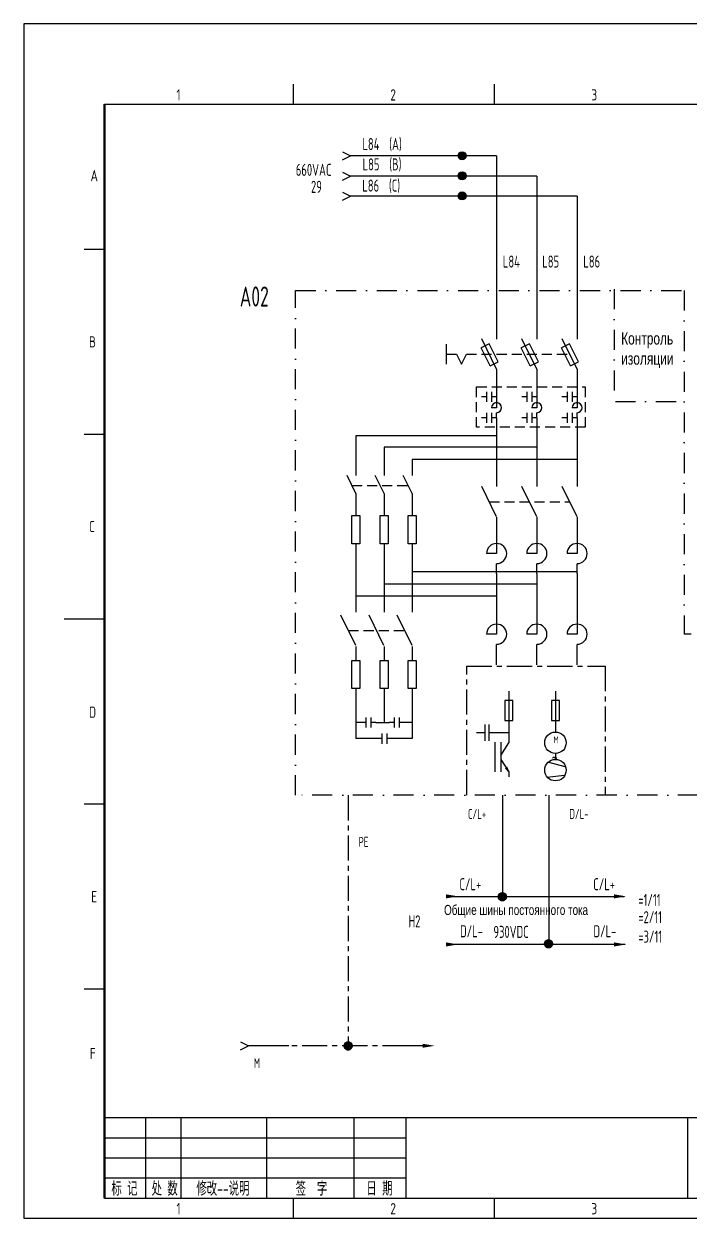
# Model space of a CAD drawing. Header units: millimetres. Extents: x 743 to 25007, y -5378 to 2245.
# Drawn here: x 4284.5 to 4449.9, y -1635.4 to -1338.4 of the extents above; entities that cross this region are included whole.
import ezdxf
from ezdxf.enums import TextEntityAlignment as Align

# ---------------------------------------------------------------- set-up
doc = ezdxf.new("R2010")
doc.units = ezdxf.units.MM
doc.header["$LTSCALE"] = 10
doc.header["$MEASUREMENT"] = 0
for name, pattern in [('CENTER2', [1, 0.625, -0.125, 0.125, -0.125]), ('DASHDOT', [1, 0.5, -0.25, 0, -0.25]), ('DASHED2', [0.375, 0.25, -0.125]), ('HIDDEN', [0.375, 0.25, -0.125])]:
    doc.linetypes.add(name, pattern=pattern)
for name, color, linetype in [('CENTER', 5, 'CENTER2'), ('CONTINUOUS', 7, 'Continuous'), ('DASHED', 7, 'HIDDEN')]:
    doc.layers.add(name, color=color, linetype=linetype)
doc.styles.add('ROMAN', font='ROMANC.shx', dxfattribs={"width": 0.7, "height": 0.7})
doc.styles.get("Standard").update_dxf_attribs({"font": 'isocp', "width": 0.707, "bigfont": 'intecad.shx'})

# ---------------------------------------------------------------- blocks, each defined once
blk = doc.blocks.new('*X46')
at = {"color": 0}
for p, q in [((1100.25, 45.08), (1102.25, 45.08)), ((1100.25, 45.05), (1102.25, 45.05)), ((1100.25, 45.03), (1102.25, 45.03)), ((1100.25, 45), (1102.25, 45)), ((1100.25, 44.98), (1102.25, 44.98)), ((1100.25, 44.95), (1102.25, 44.95)), ((1100.25, 44.92), (1102.25, 44.92)), ((1100.26, 45.15), (1102.24, 45.15)), ((1100.26, 45.12), (1102.24, 45.12)), ((1100.26, 45.1), (1102.24, 45.1)), ((1100.26, 44.9), (1102.24, 44.9)), ((1100.26, 44.88), (1102.24, 44.88)), ((1100.26, 44.85), (1102.24, 44.85)), ((1100.27, 45.2), (1102.23, 45.2)), ((1100.27, 45.17), (1102.23, 45.17)), ((1100.27, 44.83), (1102.23, 44.83)), ((1100.27, 44.8), (1102.23, 44.8)), ((1100.28, 45.25), (1102.22, 45.25)), ((1100.28, 45.23), (1102.22, 45.23)), ((1100.28, 44.78), (1102.22, 44.78)), ((1100.28, 44.75), (1102.22, 44.75)), ((1100.29, 45.28), (1102.21, 45.28)), ((1100.29, 44.73), (1102.21, 44.73)), ((1100.3, 45.33), (1102.2, 45.33)), ((1100.3, 45.3), (1102.2, 45.3)), ((1100.3, 44.7), (1102.2, 44.7)), ((1100.3, 44.67), (1102.2, 44.67)), ((1100.31, 45.35), (1102.19, 45.35)), ((1100.31, 44.65), (1102.19, 44.65)), ((1100.32, 45.38), (1102.18, 45.38)), ((1100.32, 44.62), (1102.18, 44.62)), ((1100.33, 45.4), (1102.17, 45.4)), ((1100.33, 44.6), (1102.17, 44.6)), ((1100.34, 45.42), (1102.16, 45.42)), ((1100.34, 44.58), (1102.16, 44.58)), ((1100.36, 45.45), (1102.14, 45.45)), ((1100.37, 45.48), (1102.13, 45.48)), ((1100.38, 45.5), (1102.12, 45.5)), ((1100.4, 45.53), (1102.1, 45.53)), ((1100.41, 45.55), (1102.09, 45.55)), ((1100.43, 45.58), (1102.07, 45.58)), ((1100.45, 45.6), (1102.05, 45.6)), ((1100.47, 45.62), (1102.03, 45.62)), ((1100.49, 45.65), (1102.01, 45.65)), ((1100.51, 45.67), (1101.99, 45.67)), ((1100.54, 45.7), (1101.96, 45.7)), ((1100.56, 45.73), (1101.94, 45.73)), ((1100.59, 45.75), (1101.91, 45.75)), ((1100.62, 45.78), (1101.88, 45.78)), ((1100.65, 45.8), (1101.85, 45.8)), ((1100.68, 45.83), (1101.82, 45.83)), ((1100.72, 45.85), (1101.78, 45.85)), ((1100.77, 45.88), (1101.73, 45.88)), ((1100.81, 45.9), (1101.69, 45.9)), ((1100.87, 45.92), (1101.63, 45.92)), ((1100.94, 45.95), (1101.56, 45.95)), ((1101.03, 45.98), (1101.47, 45.98)), ((1100.36, 44.55), (1102.14, 44.55)), ((1100.37, 44.53), (1102.13, 44.53)), ((1100.38, 44.5), (1102.12, 44.5)), ((1100.4, 44.48), (1102.1, 44.48)), ((1100.41, 44.45), (1102.09, 44.45)), ((1100.43, 44.42), (1102.07, 44.42)), ((1100.45, 44.4), (1102.05, 44.4)), ((1100.47, 44.38), (1102.03, 44.38)), ((1100.49, 44.35), (1102.01, 44.35)), ((1100.51, 44.33), (1101.99, 44.33)), ((1100.54, 44.3), (1101.96, 44.3)), ((1100.56, 44.28), (1101.94, 44.28)), ((1100.59, 44.25), (1101.91, 44.25)), ((1100.62, 44.23), (1101.88, 44.23)), ((1100.65, 44.2), (1101.85, 44.2)), ((1100.68, 44.17), (1101.82, 44.17)), ((1100.72, 44.15), (1101.78, 44.15)), ((1100.77, 44.12), (1101.73, 44.12)), ((1100.81, 44.1), (1101.69, 44.1)), ((1100.87, 44.08), (1101.63, 44.08)), ((1100.94, 44.05), (1101.56, 44.05)), ((1101.03, 44.03), (1101.47, 44.03))]:
    blk.add_line(p, q, dxfattribs=at)
blk = doc.blocks.new('ARROW2')
blk.add_line((5, 0), (0, 0))
at = {"color": 3}
blk.add_solid([(4.99, 0.51), (4.99, -0.49), (7.99, 0.01)], dxfattribs=at)
blk = doc.blocks.new('ARROW1')
at = {"layer": 'CONTINUOUS'}
for p in [(0, 0), (12, 1), (12, -1)]:
    blk.add_line(p, (10, 0), dxfattribs=at)
blk = doc.blocks.new('*X49')
at = {"color": 0}
for p, q in [((276.5, 230.07), (278.5, 230.07)), ((276.5, 230.05), (278.5, 230.05)), ((276.5, 230.03), (278.5, 230.03)), ((276.5, 230), (278.5, 230)), ((276.5, 229.97), (278.5, 229.97)), ((276.5, 229.95), (278.5, 229.95)), ((276.5, 229.93), (278.5, 229.93)), ((276.51, 230.15), (278.49, 230.15)), ((276.51, 230.12), (278.49, 230.12)), ((276.51, 230.1), (278.49, 230.1)), ((276.51, 229.9), (278.49, 229.9)), ((276.51, 229.88), (278.49, 229.88)), ((276.51, 229.85), (278.49, 229.85)), ((276.52, 230.2), (278.48, 230.2)), ((276.52, 230.18), (278.48, 230.18)), ((276.52, 229.82), (278.48, 229.82)), ((276.52, 229.8), (278.48, 229.8)), ((276.53, 230.25), (278.47, 230.25)), ((276.53, 230.22), (278.47, 230.22)), ((276.53, 229.78), (278.47, 229.78)), ((276.53, 229.75), (278.47, 229.75)), ((276.54, 230.28), (278.46, 230.28)), ((276.54, 229.72), (278.46, 229.72)), ((276.55, 230.32), (278.45, 230.32)), ((276.55, 230.3), (278.45, 230.3)), ((276.55, 229.7), (278.45, 229.7)), ((276.55, 229.68), (278.45, 229.68)), ((276.56, 230.35), (278.44, 230.35)), ((276.56, 229.65), (278.44, 229.65)), ((276.57, 230.38), (278.43, 230.38)), ((276.57, 229.62), (278.43, 229.62)), ((276.58, 230.4), (278.42, 230.4)), ((276.58, 229.6), (278.42, 229.6)), ((276.59, 230.43), (278.41, 230.43)), ((276.59, 229.57), (278.41, 229.57)), ((276.61, 230.45), (278.39, 230.45)), ((276.61, 229.55), (278.39, 229.55)), ((276.62, 230.47), (278.38, 230.47)), ((276.62, 229.53), (278.38, 229.53)), ((276.63, 230.5), (278.37, 230.5)), ((276.63, 229.5), (278.37, 229.5)), ((276.65, 230.53), (278.35, 230.53)), ((276.65, 229.47), (278.35, 229.47)), ((276.66, 230.55), (278.34, 230.55)), ((276.66, 229.45), (278.34, 229.45)), ((276.68, 230.57), (278.32, 230.57)), ((276.68, 229.43), (278.32, 229.43)), ((276.7, 230.6), (278.3, 230.6)), ((276.7, 229.4), (278.3, 229.4)), ((276.72, 230.62), (278.28, 230.62)), ((276.72, 229.38), (278.28, 229.38)), ((276.74, 230.65), (278.26, 230.65)), ((276.74, 229.35), (278.26, 229.35)), ((276.76, 230.68), (278.24, 230.68)), ((276.76, 229.32), (278.24, 229.32)), ((276.79, 230.7), (278.21, 230.7)), ((276.79, 229.3), (278.21, 229.3)), ((276.81, 230.72), (278.19, 230.72)), ((276.81, 229.28), (278.19, 229.28)), ((276.84, 230.75), (278.16, 230.75)), ((276.84, 229.25), (278.16, 229.25)), ((276.87, 230.78), (278.13, 230.78)), ((276.87, 229.22), (278.13, 229.22)), ((276.9, 230.8), (278.1, 230.8)), ((276.9, 229.2), (278.1, 229.2)), ((276.93, 230.82), (278.07, 230.82)), ((276.93, 229.18), (278.07, 229.18)), ((276.97, 230.85), (278.03, 230.85)), ((276.97, 229.15), (278.03, 229.15)), ((277.02, 230.88), (277.98, 230.88)), ((277.02, 229.12), (277.98, 229.12)), ((277.06, 230.9), (277.94, 230.9)), ((277.06, 229.1), (277.94, 229.1)), ((277.12, 230.93), (277.88, 230.93)), ((277.12, 229.07), (277.88, 229.07)), ((277.19, 230.95), (277.81, 230.95)), ((277.19, 229.05), (277.81, 229.05)), ((277.28, 230.97), (277.72, 230.97)), ((277.28, 229.03), (277.72, 229.03))]:
    blk.add_line(p, q, dxfattribs=at)
blk = doc.blocks.new('*X50')
at = {"color": 0}
for p, q in [((276.5, 230.07), (278.5, 230.07)), ((276.5, 230.05), (278.5, 230.05)), ((276.5, 230.03), (278.5, 230.03)), ((276.5, 230), (278.5, 230)), ((276.5, 229.97), (278.5, 229.97)), ((276.5, 229.95), (278.5, 229.95)), ((276.5, 229.93), (278.5, 229.93)), ((276.51, 230.15), (278.49, 230.15)), ((276.51, 230.12), (278.49, 230.12)), ((276.51, 230.1), (278.49, 230.1)), ((276.51, 229.9), (278.49, 229.9)), ((276.51, 229.88), (278.49, 229.88)), ((276.51, 229.85), (278.49, 229.85)), ((276.52, 230.2), (278.48, 230.2)), ((276.52, 230.18), (278.48, 230.18)), ((276.52, 229.82), (278.48, 229.82)), ((276.52, 229.8), (278.48, 229.8)), ((276.53, 230.25), (278.47, 230.25)), ((276.53, 230.22), (278.47, 230.22)), ((276.53, 229.78), (278.47, 229.78)), ((276.53, 229.75), (278.47, 229.75)), ((276.54, 230.28), (278.46, 230.28)), ((276.54, 229.72), (278.46, 229.72)), ((276.55, 230.32), (278.45, 230.32)), ((276.55, 230.3), (278.45, 230.3)), ((276.55, 229.7), (278.45, 229.7)), ((276.55, 229.68), (278.45, 229.68)), ((276.56, 230.35), (278.44, 230.35)), ((276.56, 229.65), (278.44, 229.65)), ((276.57, 230.38), (278.43, 230.38)), ((276.57, 229.62), (278.43, 229.62)), ((276.58, 230.4), (278.42, 230.4)), ((276.58, 229.6), (278.42, 229.6)), ((276.59, 230.43), (278.41, 230.43)), ((276.59, 229.57), (278.41, 229.57)), ((276.61, 230.45), (278.39, 230.45)), ((276.61, 229.55), (278.39, 229.55)), ((276.62, 230.47), (278.38, 230.47)), ((276.62, 229.53), (278.38, 229.53)), ((276.63, 230.5), (278.37, 230.5)), ((276.63, 229.5), (278.37, 229.5)), ((276.65, 230.53), (278.35, 230.53)), ((276.65, 229.47), (278.35, 229.47)), ((276.66, 230.55), (278.34, 230.55)), ((276.66, 229.45), (278.34, 229.45)), ((276.68, 230.57), (278.32, 230.57)), ((276.68, 229.43), (278.32, 229.43)), ((276.7, 230.6), (278.3, 230.6)), ((276.7, 229.4), (278.3, 229.4)), ((276.72, 230.62), (278.28, 230.62)), ((276.72, 229.38), (278.28, 229.38)), ((276.74, 230.65), (278.26, 230.65)), ((276.74, 229.35), (278.26, 229.35)), ((276.76, 230.68), (278.24, 230.68)), ((276.76, 229.32), (278.24, 229.32)), ((276.79, 230.7), (278.21, 230.7)), ((276.79, 229.3), (278.21, 229.3)), ((276.81, 230.72), (278.19, 230.72)), ((276.81, 229.28), (278.19, 229.28)), ((276.84, 230.75), (278.16, 230.75)), ((276.84, 229.25), (278.16, 229.25)), ((276.87, 230.78), (278.13, 230.78)), ((276.87, 229.22), (278.13, 229.22)), ((276.9, 230.8), (278.1, 230.8)), ((276.9, 229.2), (278.1, 229.2)), ((276.93, 230.82), (278.07, 230.82)), ((276.93, 229.18), (278.07, 229.18)), ((276.97, 230.85), (278.03, 230.85)), ((276.97, 229.15), (278.03, 229.15)), ((277.02, 230.88), (277.98, 230.88)), ((277.02, 229.12), (277.98, 229.12)), ((277.06, 230.9), (277.94, 230.9)), ((277.06, 229.1), (277.94, 229.1)), ((277.12, 230.93), (277.88, 230.93)), ((277.12, 229.07), (277.88, 229.07)), ((277.19, 230.95), (277.81, 230.95)), ((277.19, 229.05), (277.81, 229.05)), ((277.28, 230.97), (277.72, 230.97)), ((277.28, 229.03), (277.72, 229.03))]:
    blk.add_line(p, q, dxfattribs=at)

msp = doc.modelspace()

# ---------------------------------------------------------------- hatches: boundary and pattern name
at = {"linetype": 'HIDDEN'}
h = msp.add_hatch(color=0, dxfattribs=at)
edge = h.paths.add_edge_path()
edge.add_arc((4393.45, -1371.21), 1, 0, 360)
h = msp.add_hatch(color=0, dxfattribs=at)
edge = h.paths.add_edge_path()
edge.add_arc((4393.45, -1376.21), 1, 0, 360)
h = msp.add_hatch(color=0, dxfattribs=at)
edge = h.paths.add_edge_path()
edge.add_arc((4393.45, -1381.21), 1, 0, 360)

# ---------------------------------------------------------------- linework, layer by layer
for p, q in [((4402.03, -1371.26), (4375.71, -1371.26)), ((4412.03, -1376.26), (4375.71, -1376.26)), ((4422.03, -1381.26), (4375.71, -1381.26)), ((4367.06, -1440.87), (4367.06, -1447.72)), ((4402.03, -1440.87), (4367.06, -1440.87)), ((4374.06, -1443.72), (4374.06, -1447.72)), ((4412.03, -1443.72), (4374.06, -1443.72)), ((4381.06, -1446.72), (4381.06, -1447.72)), ((4422.03, -1446.72), (4381.06, -1446.72)), ((4367.06, -1467.72), (4367.06, -1484.72)), ((4374.06, -1467.72), (4374.06, -1484.72)), ((4381.06, -1467.72), (4381.06, -1484.72)), ((4422.06, -1474.72), (4381.06, -1474.72)), ((4412.06, -1477.72), (4374.06, -1477.72)), ((4402.06, -1480.72), (4367.06, -1480.72)), ((4367.06, -1503.72), (4367.06, -1510.72)), ((4374.06, -1503.72), (4374.06, -1512.18)), ((4381.06, -1503.72), (4381.06, -1510.72)), ((4405.06, -1504.4), (4405.06, -1517.2)), ((4416.65, -1504.4), (4416.65, -1514.54)), ((4367.06, -1510.72), (4367.06, -1516.18)), ((4381.06, -1510.72), (4381.06, -1516.18)), ((4372.03, -1512.18), (4375.28, -1512.18)), ((4399.06, -1514.7), (4397.06, -1514.7)), ((4399.06, -1512.7), (4399.06, -1516.7)), ((4400.06, -1512.7), (4400.06, -1516.7)), ((4405.06, -1514.7), (4400.06, -1514.7)), ((4401.57, -1517.04), (4401.57, -1524.46)), ((4403.06, -1517.04), (4403.06, -1524.46)), ((4403.06, -1520.38), (4405.06, -1517.2)), ((4416.65, -1519.87), (4416.65, -1521.34)), ((4403.06, -1521.39), (4405.06, -1524.4)), ((4405.06, -1524.4), (4404.26, -1523.54)), ((4405.06, -1524.4), (4404.53, -1523.27)), ((4405.06, -1524.4), (4405.06, -1525.67)), ((4403.5, -1530.27), (4403.5, -1555.43)), ((4414.98, -1530.27), (4414.98, -1567.32)), ((4389.9, -1555.43), (4433.77, -1555.43)), ((4389.48, -1567.32), (4433.98, -1567.32))]:
    msp.add_line(p, q)
at = {"linetype": 'DASHDOT'}
for p, q in [((4352.05, -1530.27), (4352.05, -1404.74)), ((4352.05, -1404.74), (4448.62, -1404.74)), ((4431.29, -1404.41), (4431.29, -1432.04)), ((4448.62, -1404.74), (4448.62, -1490.2)), ((4431.54, -1432.35), (4448.62, -1432.37)), ((4672.59, -1490.2), (4448.62, -1490.2)), ((4472.29, -1530.27), (4352.05, -1530.27))]:
    msp.add_line(p, q, dxfattribs=at)
at = {"linetype": 'DASHED2'}
for p, q in [((4366.09, -1453.24), (4380.09, -1453.24)), ((4400.22, -1457.32), (4420.22, -1457.32)), ((4365.22, -1489.32), (4379.22, -1489.32))]:
    msp.add_line(p, q, dxfattribs=at)
at = {"linetype": 'CENTER2'}
for p, q in [((4394.61, -1530.21), (4394.61, -1498.16)), ((4394.61, -1498.16), (4429.05, -1498.16)), ((4429.05, -1498.16), (4429.05, -1530.21)), ((4419.1, -1523.21), (4414.73, -1522.02)), ((4418.92, -1525.33), (4414.48, -1525.83))]:
    msp.add_line(p, q, dxfattribs=at)
at = {"linetype": 'DASHED2'}
msp.add_lwpolyline([(4397.06, -1428.72), (4424.06, -1428.72), (4424.06, -1438.72), (4397.06, -1438.72)], close=True, dxfattribs=at)
for points in [[(4366.06, -1460.72), (4368.06, -1460.72), (4368.06, -1467.72), (4366.06, -1467.72)], [(4373.06, -1460.72), (4375.06, -1460.72), (4375.06, -1467.72), (4373.06, -1467.72)], [(4380.06, -1460.72), (4382.06, -1460.72), (4382.06, -1467.72), (4380.06, -1467.72)], [(4366.06, -1496.72), (4368.06, -1496.72), (4368.06, -1503.72), (4366.06, -1503.72)], [(4373.06, -1496.72), (4375.06, -1496.72), (4375.06, -1503.72), (4373.06, -1503.72)], [(4380.06, -1496.72), (4382.06, -1496.72), (4382.06, -1503.72), (4380.06, -1503.72)], [(4404.06, -1511.67), (4406.06, -1511.67), (4406.06, -1506.67), (4404.06, -1506.67)], [(4415.64, -1511.67), (4417.64, -1511.67), (4417.64, -1506.67), (4415.64, -1506.67)]]:
    msp.add_lwpolyline(points, close=True)
for centre, radius in [((4416.65, -1517.2), 2.67), ((4416.65, -1524.01), 2.67), ((4365.12, -1592.57), 1)]:
    msp.add_circle(centre, radius)
at = {"color": 3}
for points in [[(4389.48, -1554.9), (4389.48, -1555.9), (4392.48, -1555.4)], [(4431.22, -1554.9), (4431.22, -1555.9), (4434.22, -1555.4)], [(4389.48, -1566.85), (4389.48, -1567.85), (4392.48, -1567.35)], [(4431.22, -1566.85), (4431.22, -1567.85), (4434.22, -1567.35)]]:
    msp.add_solid(points, dxfattribs=at)
at = {"layer": 'CENTER'}
for p, q in [((4365.12, -1530.27), (4365.12, -1592.57)), ((4379.91, -1592.57), (4350.37, -1592.57))]:
    msp.add_line(p, q, dxfattribs=at)
at = {"layer": 'CONTINUOUS', "color": 3}
for p, q in [((4704.52, -1338.42), (4284.52, -1338.42)), ((4284.52, -1338.42), (4284.52, -1635.42)), ((4284.52, -1635.42), (4704.52, -1635.42))]:
    msp.add_line(p, q, dxfattribs=at)
at = {"layer": 'CONTINUOUS', "linetype": 'Continuous'}
for p, q in [((4351.52, -1358.42), (4351.52, -1353.42)), ((4401.52, -1358.42), (4401.52, -1353.42)), ((4299.52, -1394.42), (4304.52, -1394.42)), ((4299.52, -1440.42), (4304.52, -1440.42)), ((4294.52, -1486.42), (4304.52, -1486.42)), ((4299.52, -1532.42), (4304.52, -1532.42)), ((4299.52, -1578.42), (4304.52, -1578.42)), ((4304.52, -1610.42), (4699.52, -1610.42)), ((4314.8, -1630.42), (4314.8, -1610.42)), ((4323.63, -1630.42), (4323.63, -1610.42)), ((4344.86, -1610.42), (4344.86, -1630.42)), ((4366.52, -1610.42), (4366.52, -1630.42)), ((4379.52, -1630.42), (4379.52, -1610.42)), ((4449.52, -1630.42), (4449.52, -1610.42)), ((4304.52, -1615.42), (4379.52, -1615.42)), ((4304.52, -1620.42), (4379.52, -1620.42)), ((4304.52, -1625.42), (4379.52, -1625.42)), ((4351.52, -1635.42), (4351.52, -1630.42)), ((4401.52, -1635.42), (4401.52, -1630.42))]:
    msp.add_line(p, q, dxfattribs=at)
at = {"layer": 'CONTINUOUS'}
for p, q in [((4304.52, -1358.42), (4699.52, -1358.42)), ((4363.71, -1370.26), (4365.71, -1371.26)), ((4363.71, -1372.26), (4365.71, -1371.26)), ((4375.71, -1371.26), (4365.71, -1371.26)), ((4393.45, -1371.26), (4393.45, -1371.26)), ((4402.03, -1371.26), (4402.03, -1416.79)), ((4363.71, -1375.26), (4365.71, -1376.26)), ((4363.71, -1377.26), (4365.71, -1376.26)), ((4375.71, -1376.26), (4365.71, -1376.26)), ((4393.45, -1376.26), (4393.45, -1376.26)), ((4412.03, -1376.26), (4412.03, -1416.79)), ((4363.71, -1380.26), (4365.71, -1381.26)), ((4363.71, -1382.26), (4365.71, -1381.26)), ((4375.71, -1381.26), (4365.71, -1381.26)), ((4393.45, -1381.26), (4393.45, -1381.26)), ((4422.03, -1381.26), (4422.03, -1416.79)), ((4389.53, -1418.04), (4389.53, -1423.04)), ((4400.18, -1417.96), (4398.16, -1418.95)), ((4400.39, -1423.47), (4398.16, -1418.95)), ((4402.03, -1424.29), (4398.33, -1416.77)), ((4402.4, -1422.48), (4400.18, -1417.96)), ((4410.18, -1417.96), (4408.16, -1418.95)), ((4410.39, -1423.47), (4408.16, -1418.95)), ((4412.03, -1424.29), (4408.33, -1416.77)), ((4412.4, -1422.48), (4410.18, -1417.96)), ((4420.18, -1417.96), (4418.16, -1418.95)), ((4420.39, -1423.47), (4418.16, -1418.95)), ((4422.03, -1424.29), (4418.33, -1416.77)), ((4422.4, -1422.48), (4420.18, -1417.96)), ((4392.03, -1420.54), (4393.28, -1423.04)), ((4393.28, -1423.04), (4394.53, -1420.54)), ((4400.39, -1423.47), (4402.4, -1422.48)), ((4410.39, -1423.47), (4412.4, -1422.48)), ((4420.39, -1423.47), (4422.4, -1422.48)), ((4402.03, -1424.29), (4402.03, -1431.37)), ((4412.03, -1424.29), (4412.03, -1431.37)), ((4422.03, -1424.29), (4422.03, -1431.37)), ((4399.53, -1431.18), (4398.28, -1431.18)), ((4399.53, -1429.93), (4399.53, -1432.43)), ((4400.78, -1429.93), (4400.78, -1432.43)), ((4402.03, -1431.18), (4400.78, -1431.18)), ((4402.03, -1431.37), (4402.03, -1433.87)), ((4409.53, -1431.18), (4408.28, -1431.18)), ((4409.53, -1429.93), (4409.53, -1432.43)), ((4410.78, -1429.93), (4410.78, -1432.43)), ((4412.03, -1431.18), (4410.78, -1431.18)), ((4412.03, -1431.37), (4412.03, -1433.87)), ((4419.53, -1431.18), (4418.28, -1431.18)), ((4419.53, -1429.93), (4419.53, -1432.43)), ((4420.78, -1429.93), (4420.78, -1432.43)), ((4422.03, -1431.18), (4420.78, -1431.18)), ((4422.03, -1431.37), (4422.03, -1433.87)), ((4402.03, -1433.87), (4400.78, -1433.87)), ((4412.03, -1433.87), (4410.78, -1433.87)), ((4422.03, -1433.87), (4420.78, -1433.87)), ((4399.53, -1436.37), (4398.28, -1436.37)), ((4399.53, -1435.12), (4399.53, -1437.62)), ((4400.78, -1435.12), (4400.78, -1437.62)), ((4402.03, -1436.37), (4400.78, -1436.37)), ((4402.03, -1436.37), (4402.03, -1435.13)), ((4402.03, -1436.37), (4402.03, -1440.87)), ((4409.53, -1436.37), (4408.28, -1436.37)), ((4409.53, -1435.12), (4409.53, -1437.62)), ((4410.78, -1435.12), (4410.78, -1437.62)), ((4412.03, -1436.37), (4410.78, -1436.37)), ((4412.03, -1436.37), (4412.03, -1435.13)), ((4412.03, -1436.37), (4412.03, -1440.87)), ((4419.53, -1436.37), (4418.28, -1436.37)), ((4419.53, -1435.12), (4419.53, -1437.62)), ((4420.78, -1435.12), (4420.78, -1437.62)), ((4422.03, -1436.37), (4420.78, -1436.37)), ((4422.03, -1436.37), (4422.03, -1435.13)), ((4422.03, -1436.37), (4422.03, -1440.87)), ((4402.03, -1440.87), (4402.03, -1453.51)), ((4412.03, -1440.87), (4412.03, -1453.51)), ((4422.03, -1440.87), (4422.03, -1453.51)), ((4367.06, -1447.72), (4367.06, -1450.72)), ((4374.06, -1447.72), (4374.06, -1450.72)), ((4381.06, -1447.72), (4381.06, -1450.72)), ((4367.06, -1455.22), (4364.84, -1450.7)), ((4374.06, -1455.22), (4371.84, -1450.7)), ((4381.06, -1455.22), (4378.84, -1450.7)), ((4367.06, -1455.25), (4367.06, -1460.7)), ((4374.06, -1455.25), (4374.06, -1460.7)), ((4381.06, -1455.25), (4381.06, -1460.7)), ((4402.03, -1461.01), (4398.33, -1453.48)), ((4412.03, -1461.01), (4408.33, -1453.48)), ((4422.03, -1461.01), (4418.33, -1453.48)), ((4402.03, -1461.07), (4402.03, -1470.14)), ((4412.03, -1461.07), (4412.03, -1470.14)), ((4422.03, -1461.07), (4422.03, -1470.14)), ((4402.03, -1470.14), (4399.53, -1470.14)), ((4412.03, -1470.14), (4409.53, -1470.14)), ((4422.03, -1470.14), (4419.53, -1470.14)), ((4402.03, -1475.14), (4402.03, -1472.67)), ((4412.03, -1475.14), (4412.03, -1472.67)), ((4422.03, -1475.14), (4422.03, -1472.67)), ((4402.03, -1475.14), (4402.03, -1490.21)), ((4412.03, -1475.14), (4412.03, -1490.21)), ((4422.03, -1475.14), (4422.03, -1490.21)), ((4367.03, -1493.01), (4363.33, -1485.48)), ((4374.03, -1493.01), (4370.33, -1485.48)), ((4381.03, -1493.01), (4377.33, -1485.48)), ((4402.03, -1490.21), (4399.53, -1490.21)), ((4412.03, -1490.21), (4409.53, -1490.21)), ((4422.03, -1490.21), (4419.53, -1490.21)), ((4367.06, -1493.25), (4367.06, -1496.7)), ((4374.06, -1493.25), (4374.06, -1496.7)), ((4381.06, -1493.25), (4381.06, -1496.7)), ((4402.03, -1497.86), (4402.03, -1492.74)), ((4412.03, -1497.86), (4412.03, -1492.74)), ((4422.03, -1497.86), (4422.03, -1492.74)), ((4369.53, -1510.93), (4369.53, -1513.43)), ((4370.78, -1510.93), (4370.78, -1513.43)), ((4376.53, -1510.93), (4376.53, -1513.43)), ((4377.78, -1510.93), (4377.78, -1513.43)), ((4369.53, -1512.18), (4367.06, -1512.18)), ((4372.03, -1512.18), (4370.78, -1512.18)), ((4376.53, -1512.18), (4375.28, -1512.18)), ((4381.06, -1512.18), (4377.78, -1512.18)), ((4373.53, -1516.18), (4367.06, -1516.18)), ((4373.53, -1514.93), (4373.53, -1517.43)), ((4374.78, -1514.93), (4374.78, -1517.43)), ((4381.06, -1516.18), (4374.78, -1516.18)), ((4304.52, -1630.42), (4699.52, -1630.42))]:
    msp.add_line(p, q, dxfattribs=at)
at = {"layer": 'CONTINUOUS', "lineweight": 50}
msp.add_line((4304.52, -1358.42), (4304.52, -1630.42), dxfattribs=at)
at = {"layer": 'CONTINUOUS'}
for centre in [(4393.45, -1371.21), (4393.45, -1376.21), (4393.45, -1381.21), (4403.46, -1555.46), (4414.92, -1567.19)]:
    msp.add_circle(centre, 1, dxfattribs=at)
for centre, radius in [((4402.03, -1433.87), 1.25), ((4412.03, -1433.87), 1.25), ((4422.03, -1433.87), 1.25), ((4402.03, -1470.14), 2.5), ((4412.03, -1470.14), 2.5), ((4422.03, -1470.14), 2.5), ((4402.03, -1490.21), 2.5), ((4412.03, -1490.21), 2.5), ((4422.03, -1490.21), 2.5)]:
    msp.add_arc(centre, radius, 270, 180, dxfattribs=at)
at = {"layer": 'DASHED'}
for p, q in [((4389.53, -1420.54), (4392.03, -1420.54)), ((4394.53, -1420.54), (4420.19, -1420.54))]:
    msp.add_line(p, q, dxfattribs=at)

# ---------------------------------------------------------------- block references
msp.add_blockref('*X46', (3263.87, -1637.57))
at = {"layer": 'CONTINUOUS'}
for name, p in [('*X49', (4125.96, -1785.46)), ('*X50', (4137.42, -1797.19)), ('ARROW2', (4378.66, -1592.57))]:
    msp.add_blockref(name, p, dxfattribs=at)
at = {"layer": 'CONTINUOUS', "rotation": 180}
msp.add_blockref('ARROW1', (4350.37, -1592.57), dxfattribs=at)

# ---------------------------------------------------------------- texts
at = {"width": 0.707}
for s, p in [('L84  (A)', (4368.66, -1369.81)), ('L85  (B)', (4368.71, -1374.86)), ('29', (4355.88, -1380.44)), ('L86  (C)', (4368.64, -1380.14)), ('L84', (4403.58, -1399.03)), ('L85', (4413.37, -1399.03)), ('L86', (4423.58, -1399.03)), ('C/L+', (4392.79, -1553.88)), ('C/L+', (4426.05, -1553.88)), ('=1/11', (4437.26, -1557.79)), ('=2/11', (4437.26, -1562.07)), ('H2', (4380.14, -1563.11)), ('D/L-', (4392.95, -1565.57)), ('D/L-', (4426.11, -1565.57)), ('=3/11', (4437.26, -1566.92))]:
    msp.add_text(s, height=3, dxfattribs=at).set_placement(p)
at = {"linetype": 'CENTER2', "width": 0.707}
for s, height, p in [('M', 1.68, (4416.17, -1517.31)), ('~', 3.5, (4415.73, -1522.81))]:
    msp.add_text(s, height=height, dxfattribs=at).set_placement(p)
at = {"attachment_point": 1}
for s, insert, char_height, width in [('{\\fArial|b0|i0|c204|p34;Контроль изоляции}', (4432.99, -1415.17), 3, 13.4505), ('{\\fArial|b0|i0|c204|p34;\\C1;Общие шины постоянного тока}', (4388.96, -1557.53), 2.5, 38.0791)]:
    msp.add_mtext(s, dxfattribs=dict(at, insert=insert, char_height=char_height, width=width))
at = {"layer": 'CONTINUOUS', "linetype": 'Continuous', "style": 'ROMAN', "width": 0.7}
for s, p in [('1', (4322.45, -1357.48)), ('2', (4375.61, -1357.48)), ('3', (4425.58, -1357.48)), ('A', (4301.09, -1377.57)), ('B', (4300.7, -1418.89)), ('C', (4300.7, -1464.83)), ('D', (4300.7, -1511)), ('E', (4301.26, -1556.89)), ('F', (4300.9, -1595.89)), ('1', (4322.45, -1634.48)), ('2', (4375.61, -1634.48)), ('3', (4425.58, -1634.48))]:
    msp.add_text(s, height=2.8, dxfattribs=at).set_placement(p)
at = {"layer": 'CONTINUOUS', "color": 1, "width": 0.707}
for s, p in [('660VAC', (4352.11, -1376.22)), ('930VDC', (4401.23, -1565.74))]:
    msp.add_text(s, height=3, dxfattribs=at).set_placement(p)
at = {"layer": 'CONTINUOUS', "width": 0.707}
for s, height, p in [('A02', 5, (4338.2, -1408.72)), ('C/L+', 2.5, (4394.91, -1536.15)), ('D/L-', 2.5, (4420.12, -1536.15)), ('PE', 2.5, (4367.7, -1543.1)), ('M', 2.5, (4341.69, -1598.1))]:
    msp.add_text(s, height=height, dxfattribs=at).set_placement(p)
at = {"layer": 'CONTINUOUS', "width": 0.67}
for s, p in [('标 记', (4309.52, -1627.92)), ('处 数', (4319.52, -1627.92)), ('修改--说明', (4333.99, -1627.92)), ('签  字', (4356.02, -1627.92)), ('日 期', (4372.9, -1627.92))]:
    msp.add_text(s, height=3.5, dxfattribs=at).set_placement(p, align=Align.MIDDLE)

doc.saveas('drawing.dxf')
